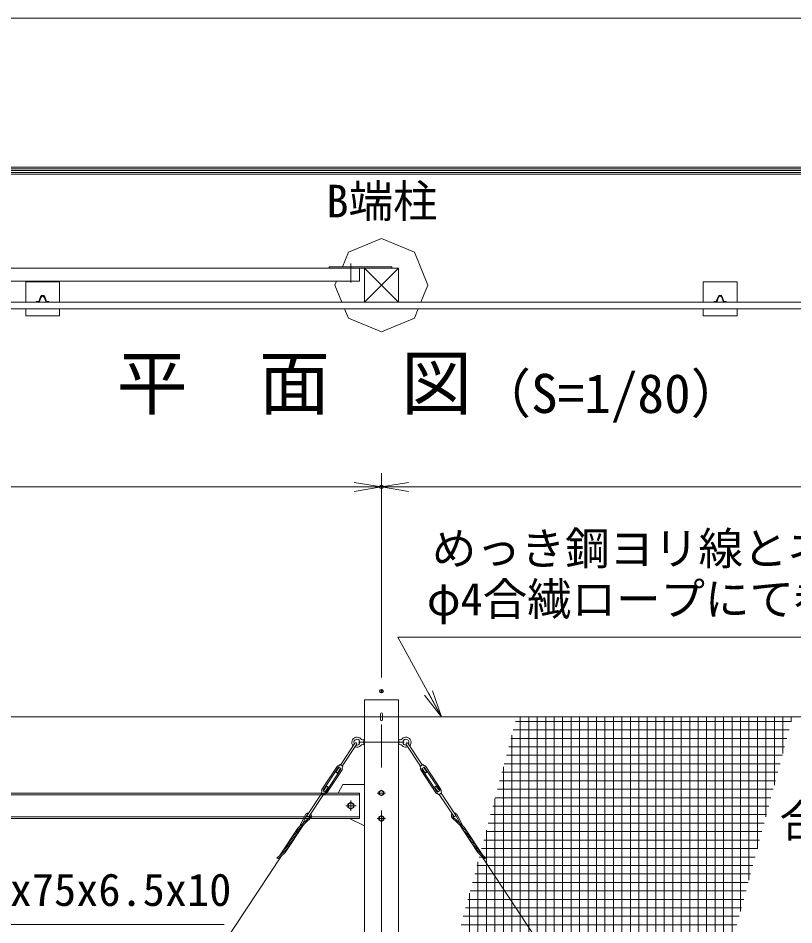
# Model space of a CAD drawing. Units: millimetres at full size; details may follow other scales. Extents: x -16800 to 16800, y -11880 to 11880.
# Drawn here: x -9215 to -4635, y 6530 to 11880 of the extents above; entities that cross this region are included whole.
import ezdxf
from ezdxf.enums import TextEntityAlignment as Align

# ---------------------------------------------------------------- set-up
doc = ezdxf.new("R2010")
doc.units = ezdxf.units.MM
doc.header["$LTSCALE"] = 40
doc.header["$PDMODE"] = 32
doc.header["$PDSIZE"] = 20
doc.linetypes.add('USER1', pattern=[50.8, 31.75, -6.35, 6.35, -6.35])
for name, color, linetype, lineweight in [('0-0_D-STR1', 1, 'Continuous', 18), ('0-1_D-BMK', 2, 'USER1', 13), ('0-2_D-STR3', 3, 'Continuous', 13), ('0-3_D-STR4', 7, 'Continuous', 18), ('0-6_D-STR-DIM', 7, 'Continuous', 13), ('0-7_0', 7, 'Continuous', 18), ('0-9_D-STR-TXT', 7, 'Continuous', 13), ('0-A_D-STR2', 7, 'Continuous', 13), ('0-B_D-TTL-TXT', 7, 'Continuous', 13), ('0-C_D-TTL', 7, 'Continuous', 18)]:
    doc.layers.add(name, color=color, linetype=linetype, lineweight=lineweight)
doc.layers.add('0-8_Defpoints', color=253, linetype='Continuous')
doc.styles.add('ＭＳ ゴシック', font='')
doc.styles.get('ＭＳ ゴシック').set_extended_font_data('MS Gothic')

# ---------------------------------------------------------------- blocks, each defined once
blk = doc.blocks.new('_Open')
at = {"layer": '0-7_0'}
blk.add_line((-40, 6.67), (0, 0), dxfattribs=at)
blk.add_lwpolyline([(-40, -6.67), (0, 0), (-40, 0)], dxfattribs=at)

msp = doc.modelspace()

# ---------------------------------------------------------------- linework, layer by layer
at = {"layer": '0-0_D-STR1'}
for p, q in [((-12940.08, 10403.7), (-7200.08, 10403.7)), ((-7200.08, 10403.7), (-7200.08, 10328.7)), ((-7170.08, 10403.7), (-6970.08, 10203.7)), ((-6970.08, 10403.7), (-7170.08, 10203.7)), ((-12940.08, 10328.7), (-7200.08, 10328.7)), ((-9064.51, 10243.7), (-9075.65, 10243.7)), ((-9066.01, 10239.2), (-9073.81, 10239.2)), ((-5064.51, 10243.7), (-5075.65, 10243.7)), ((-5066.01, 10239.2), (-5073.81, 10239.2)), ((-13170.08, 10203.7), (-270.08, 10203.7)), ((-9106.58, 10205.7), (-9106.58, 10203.7)), ((-9090.55, 10203.7), (-9106.58, 10203.7)), ((-9094.83, 10207.2), (-9105.08, 10207.2)), ((-9049.61, 10203.7), (-9033.58, 10203.7)), ((-9045.34, 10207.2), (-9035.08, 10207.2)), ((-9033.58, 10205.7), (-9033.58, 10203.7)), ((-9033.58, 10205.7), (-9033.58, 10203.7)), ((-5106.58, 10205.7), (-5106.58, 10203.7)), ((-5090.55, 10203.7), (-5106.58, 10203.7)), ((-5094.83, 10207.2), (-5105.08, 10207.2)), ((-5049.61, 10203.7), (-5033.58, 10203.7)), ((-5045.34, 10207.2), (-5035.08, 10207.2)), ((-5033.58, 10205.7), (-5033.58, 10203.7)), ((-5033.58, 10205.7), (-5033.58, 10203.7)), ((-13170.08, 10163.7), (-270.08, 10163.7)), ((-6970.08, 587.52), (-6970.08, 7857.52)), ((-7200.08, 7307.52), (-12940.08, 7307.52)), ((-7200.08, 7297.52), (-12940.08, 7297.52)), ((-7200.08, 7307.52), (-7200.08, 7157.52)), ((-12940.08, 7167.52), (-7200.08, 7167.52))]:
    msp.add_line(p, q, dxfattribs=at)
msp.add_lwpolyline([(-7170.08, 10403.7), (-7170.08, 10203.7), (-6970.08, 10203.7), (-6970.08, 10403.7)], close=True, dxfattribs=at)
for points in [[(-6970.08, 7857.52), (-7170.08, 7857.52), (-7170.08, 587.52)], [(-12940.08, 7307.52), (-12940.08, 7157.52), (-7200.08, 7157.52)]]:
    msp.add_lwpolyline(points, dxfattribs=at)
for centre, radius, start, end in [((-9002.13, 10192.85), 90.5, 146.67148, 168.8028), ((-9005.08, 10192.9), 84, 147.4916, 171.15527), ((-9075.65, 10241.2), 2.5, 90, 146.67148), ((-9073.81, 10236.7), 2.5, 90, 147.4916), ((-9066.35, 10236.7), 2.5, 32.5084, 90), ((-9064.51, 10241.2), 2.5, 33.32852, 90), ((-9135.08, 10192.9), 84, 8.84473, 32.5084), ((-9138.04, 10192.85), 90.5, 11.1972, 33.32852), ((-5002.13, 10192.85), 90.5, 146.67148, 168.8028), ((-5005.08, 10192.9), 84, 147.4916, 171.15527), ((-5075.65, 10241.2), 2.5, 90, 146.67148), ((-5073.81, 10236.7), 2.5, 90, 147.4916), ((-5066.35, 10236.7), 2.5, 32.5084, 90), ((-5064.51, 10241.2), 2.5, 33.32852, 90), ((-5135.08, 10192.9), 84, 8.84473, 32.5084), ((-5138.04, 10192.85), 90.5, 11.1972, 33.32852), ((-9105.08, 10205.7), 1.5, 90, 180), ((-9094.83, 10211.2), 4, 270, 348.8028), ((-9090.55, 10206.2), 2.5, 270, 351.15527), ((-9049.61, 10206.2), 2.5, 188.84473, 270), ((-9045.34, 10211.2), 4, 191.1972, 270), ((-9035.08, 10205.7), 1.5, 0, 90), ((-5105.08, 10205.7), 1.5, 90, 180), ((-5094.83, 10211.2), 4, 270, 348.8028), ((-5090.55, 10206.2), 2.5, 270, 351.15527), ((-5049.61, 10206.2), 2.5, 188.84473, 270), ((-5045.34, 10211.2), 4, 191.1972, 270), ((-5035.08, 10205.7), 1.5, 0, 90)]:
    msp.add_arc(centre, radius, start, end, dxfattribs=at)
at = {"layer": '0-1_D-BMK'}
for p, q in [((-7250.08, 10320.2), (-7250.08, 10431.2)), ((-7070.08, -2193.48), (-7070.08, 7908.52)), ((-7205.08, 7607.52), (-6935.08, 7607.52)), ((-7095.08, 7307.52), (-7045.08, 7307.52)), ((-7220.08, 7232.52), (-7280.08, 7232.52)), ((-7250.08, 7262.52), (-7250.08, 7202.52)), ((-7095.08, 7157.52), (-7045.08, 7157.52))]:
    msp.add_line(p, q, dxfattribs=at)
at = {"layer": '0-2_D-STR3'}
for p, q in [((-7007.58, 10412.7), (-7377.58, 10412.7)), ((-7377.58, 10412.7), (-7377.58, 10403.7)), ((-7007.58, 10403.7), (-7377.58, 10403.7)), ((-7007.58, 10412.7), (-7007.58, 10403.7)), ((-7076.08, 7774.52), (-7076.08, 7740.52)), ((-7064.08, 7774.52), (-7064.08, 7740.52)), ((-12288.4, 7757.52), (-270.08, 7757.52)), ((-7226.22, 7601.26), (-7311.36, 7472.94)), ((-7199.3, 7615.52), (-7199.3, 7599.52)), ((-7172.86, 7622.52), (-7180.41, 7622.03)), ((-7172.86, 7622.52), (-7172.86, 7592.52)), ((-7172.86, 7615.52), (-7170.08, 7615.52)), ((-7172.86, 7599.52), (-7170.08, 7599.52)), ((-6970.08, 7615.52), (-6967.3, 7615.52)), ((-6970.08, 7599.52), (-6967.3, 7599.52)), ((-6967.3, 7622.52), (-6967.3, 7592.52)), ((-6967.3, 7622.52), (-6959.75, 7622.03)), ((-6940.86, 7615.52), (-6940.86, 7599.52)), ((-6913.94, 7601.26), (-6828.75, 7472.97)), ((-7216.22, 7594.62), (-7301.37, 7466.3)), ((-7172.86, 7592.52), (-7180.41, 7593.01)), ((-6967.3, 7592.52), (-6959.75, 7593.01)), ((-6923.94, 7594.62), (-6838.75, 7466.33)), ((-7331.87, 7463.74), (-7421.43, 7328.75)), ((-7324.79, 7459.04), (-7414.35, 7324.05)), ((-7308.95, 7448.54), (-7398.52, 7313.55)), ((-7301.87, 7443.84), (-7391.44, 7308.85)), ((-7320.76, 7458.77), (-7339.01, 7431.27)), ((-7309.51, 7451.31), (-7322.01, 7459.6)), ((-7314.7, 7475.15), (-7320.4, 7469.57)), ((-7298.03, 7464.09), (-7314.7, 7475.15)), ((-7298.03, 7464.09), (-7300.95, 7456.67)), ((-6842.08, 7464.12), (-6825.42, 7475.18)), ((-6842.08, 7464.12), (-6839.16, 7456.7)), ((-6838.24, 7443.87), (-6748.63, 7308.91)), ((-6831.16, 7448.57), (-6741.54, 7313.61)), ((-6830.6, 7451.34), (-6818.1, 7459.64)), ((-6825.42, 7475.18), (-6819.71, 7469.61)), ((-6819.35, 7458.81), (-6801.1, 7431.32)), ((-6815.33, 7459.08), (-6725.72, 7324.12)), ((-6808.25, 7463.78), (-6718.64, 7328.82)), ((-7394.3, 7347.95), (-7412.54, 7320.45)), ((-7384.3, 7341.31), (-7402.54, 7313.82)), ((-7384.3, 7341.31), (-7394.3, 7347.95)), ((-7297.58, 7357.52), (-7326.15, 7307.52)), ((-7297.58, 7357.52), (-7170.08, 7357.52)), ((-6755.78, 7341.37), (-6745.78, 7348.01)), ((-6755.78, 7341.37), (-6737.52, 7313.88)), ((-6745.78, 7348.01), (-6727.53, 7320.52)), ((-7421.94, 7306.28), (-7507.08, 7177.96)), ((-7411.94, 7299.65), (-7497.08, 7171.33)), ((-7401.29, 7312.99), (-7413.79, 7321.28)), ((-7408.61, 7297.44), (-7402.9, 7303.01)), ((-6738.77, 7313.05), (-6726.28, 7321.35)), ((-6731.45, 7297.5), (-6737.16, 7303.08)), ((-6728.12, 7299.72), (-6642.93, 7171.42)), ((-6718.12, 7306.35), (-6632.93, 7178.06)), ((-7515.49, 7182.25), (-7552.96, 7110.71)), ((-7508.69, 7177.99), (-7535.59, 7126.63)), ((-6631.33, 7178.09), (-6604.41, 7126.74)), ((-6624.53, 7182.35), (-6587.04, 7110.82)), ((-7638.86, 6956.89), (-7530.1, 7120.8)), ((-7486.92, 7160.38), (-7576.29, 7078.47)), ((-7492.85, 7165.8), (-7557.91, 7106.17)), ((-7257.58, 7157.52), (-7170.08, 7113.77)), ((-6653.09, 7160.47), (-6563.7, 7078.59)), ((-6647.17, 7165.9), (-6582.08, 7106.28)), ((-6501.08, 6957.03), (-6609.9, 7120.91)), ((-7670.88, 6937.51), (-7562.64, 7100.64)), ((-7569.56, 7062.93), (-7613.04, 7023.07)), ((-7551.18, 7090.63), (-7594.67, 7050.77)), ((-6588.81, 7090.75), (-6545.31, 7050.9)), ((-6469.06, 6937.66), (-6577.36, 7100.76)), ((-6570.42, 7063.05), (-6526.92, 7023.21)), ((-7587.94, 7035.24), (-7631.42, 6995.38)), ((-6552.03, 7035.36), (-6508.54, 6995.52)), ((-7624.69, 6979.84), (-7686.83, 6922.88)), ((-7606.31, 7007.54), (-7649.8, 6967.68)), ((-6533.65, 7007.67), (-6490.15, 6967.83)), ((-6515.26, 6979.98), (-6453.1, 6923.04)), ((-12767.5, -761.01), (-7660.04, 6936.59)), ((-7643.07, 6952.14), (-7677, 6921.04)), ((-6496.87, 6952.29), (-6462.93, 6921.2)), ((-6479.9, 6936.74), (-2191.5, 478.35))]:
    msp.add_line(p, q, dxfattribs=at)
for points in [[(-7310.76, 7452.14), (-7329.01, 7424.64), (-7339.01, 7431.27)], [(-6829.35, 7452.17), (-6811.09, 7424.68), (-6801.1, 7431.32)], [(-7408.61, 7297.44), (-7425.27, 7308.5), (-7422.35, 7315.92)], [(-6731.45, 7297.5), (-6714.79, 7308.57), (-6717.71, 7315.99)]]:
    msp.add_lwpolyline(points, dxfattribs=at)
for points in [[(-7085.06, 7316.17), (-7070.08, 7324.82), (-7055.1, 7316.17), (-7055.1, 7298.87), (-7070.08, 7290.22), (-7085.06, 7298.87)], [(-7232.07, 7222.12), (-7250.08, 7211.72), (-7268.1, 7222.12), (-7268.1, 7242.92), (-7250.08, 7253.32), (-7232.07, 7242.92)], [(-7085.06, 7166.17), (-7070.08, 7174.82), (-7055.1, 7166.17), (-7055.1, 7148.87), (-7070.08, 7140.22), (-7085.06, 7148.87)]]:
    msp.add_lwpolyline(points, close=True, dxfattribs=at)
for centre, radius in [((-7070.08, 7307.52), 13.11), ((-7250.08, 7232.52), 16.09), ((-7070.08, 7157.52), 13.11)]:
    msp.add_circle(centre, radius, dxfattribs=at)
for centre, radius, start, end in [((-7070.08, 7774.52), 6, 0, 180), ((-7070.08, 7740.52), 6, 180, 0), ((-7214.86, 7607.52), 30, 40.33299, 224.89822), ((-7214.86, 7607.52), 17.5, 27.20289, 216.38414), ((-7221.22, 7597.94), 6, 326.43518, 146.43518), ((-7214.86, 7607.52), 17.5, 256.48622, 332.79711), ((-7181.32, 7636), 14, 220.33299, 273.7314), ((-6958.84, 7636), 14, 266.2686, 319.66701), ((-6925.3, 7607.52), 30, 315.12128, 139.66701), ((-6925.3, 7607.52), 17.5, 323.63537, 152.79711), ((-6925.3, 7607.52), 17.5, 207.20289, 283.53328), ((-6918.94, 7597.94), 6, 33.58433, 213.58433), ((-7214.86, 7607.52), 30, 247.97214, 319.66701), ((-7181.32, 7579.04), 14, 86.2686, 139.66701), ((-6958.84, 7579.04), 14, 40.33299, 93.7314), ((-6925.3, 7607.52), 30, 220.33299, 292.04737), ((-7323.12, 7457.93), 10.5, 90.3163, 146.43518), ((-7323.12, 7457.93), 2, 56.43518, 146.43518), ((-7323.2, 7472.43), 4, 270.3163, 314.33593), ((-7310.62, 7449.64), 2, 326.43518, 56.43518), ((-7310.62, 7449.64), 10.5, 326.43518, 22.55407), ((-7297.23, 7455.2), 4, 158.53443, 202.55407), ((-6829.49, 7449.67), 10.5, 157.46544, 213.58433), ((-6842.88, 7455.23), 4, 337.46544, 21.48507), ((-6829.49, 7449.67), 2, 123.58433, 213.58433), ((-6816.92, 7472.47), 4, 225.68358, 269.70321), ((-6817, 7457.97), 2, 33.58433, 123.58433), ((-6817, 7457.97), 10.5, 33.58433, 89.70321), ((-7412.69, 7322.95), 10.5, 146.43518, 202.55407), ((-7426.08, 7317.38), 4, 338.53443, 22.55407), ((-7412.69, 7322.95), 2, 146.43518, 236.43518), ((-7400.11, 7300.15), 4, 90.3163, 134.33593), ((-7400.19, 7314.65), 2, 236.43518, 326.43518), ((-7400.19, 7314.65), 10.5, 270.3163, 326.43518), ((-6739.88, 7314.72), 10.5, 213.58433, 269.70321), ((-6739.88, 7314.72), 2, 213.58433, 303.58433), ((-6739.95, 7300.22), 4, 45.68358, 89.70321), ((-6727.38, 7323.01), 2, 303.58433, 33.58433), ((-6727.38, 7323.01), 10.5, 337.46544, 33.58433), ((-6713.99, 7317.46), 4, 157.46544, 201.48507), ((-7500.96, 7171.65), 18, 84.94574, 143.61022), ((-7500.96, 7171.65), 10, 115.65952, 140.60974), ((-7502.08, 7174.64), 6, 146.43518, 326.43518), ((-7500.96, 7171.65), 10, 324.24546, 36.5076), ((-7500.96, 7171.65), 18, 321.25946, 44.80199), ((-6639.05, 7171.74), 18, 135.21752, 218.76004), ((-6639.05, 7171.74), 10, 143.51191, 215.77405), ((-6637.93, 7174.74), 6, 213.58433, 33.58433), ((-6639.05, 7171.74), 18, 36.40929, 95.07376), ((-6639.05, 7171.74), 10, 39.40977, 64.35998), ((-7556.02, 7056.35), 30, 132.50882, 146.43518), ((-7589.83, 7085.05), 30, 312.50873, 326.43518), ((-7537.64, 7084.05), 30, 132.50882, 146.43518), ((-7571.45, 7112.75), 30, 312.50873, 326.43518), ((-6568.54, 7112.87), 30, 213.58433, 227.51078), ((-6602.35, 7084.16), 30, 33.58433, 47.51069), ((-6550.16, 7085.18), 30, 213.58433, 227.51078), ((-6583.96, 7056.47), 30, 33.58433, 47.51069), ((-7592.77, 7000.96), 30, 132.50882, 146.43518), ((-7626.58, 7029.65), 30, 312.50873, 326.43518), ((-7574.39, 7028.66), 30, 132.50882, 146.43518), ((-7608.21, 7057.35), 30, 312.50873, 326.43518), ((-6531.77, 7057.49), 30, 213.58433, 227.51078), ((-6565.57, 7028.78), 30, 33.58433, 47.51069), ((-6513.38, 7029.79), 30, 213.58433, 227.51078), ((-6547.19, 7001.09), 30, 33.58433, 47.51069), ((-7629.53, 6945.56), 30, 132.50882, 146.43518), ((-7663.34, 6974.26), 30, 312.50873, 326.43518), ((-7611.15, 6973.26), 30, 132.50882, 146.43518), ((-7644.96, 7001.96), 30, 312.50873, 326.43518), ((-6495, 7002.1), 30, 213.58433, 227.51078), ((-6528.8, 6973.4), 30, 33.58433, 47.51069), ((-6476.61, 6974.41), 30, 213.58433, 227.51078), ((-6510.41, 6945.7), 30, 33.58433, 47.51069), ((-7668.85, 6991.68), 71.11, 255.34931, 263.41345), ((-6471.11, 6991.83), 71.11, 276.60605, 284.6702)]:
    msp.add_arc(centre, radius, start, end, dxfattribs=at)
at = {"layer": '0-3_D-STR4'}
for p, q in [((-7334.73, 10328.7), (-7345.08, 10303.7)), ((-7345.08, 10303.7), (-7303.66, 10203.7)), ((-6836.5, 10203.7), (-6795.08, 10303.7)), ((-9170.08, 10163.7), (-9170.08, 10123.7)), ((-7287.09, 10163.7), (-7264.54, 10109.25)), ((-5170.08, 10163.7), (-5170.08, 10123.7))]:
    msp.add_line(p, q, dxfattribs=at)
for points in [[(-7070.08, 10578.7), (-7264.54, 10498.16), (-7299.93, 10412.7)], [(-6795.08, 10303.7), (-6875.63, 10498.16), (-7070.08, 10578.7)], [(-8970.08, 10203.7), (-8970.08, 10323.7), (-9170.08, 10323.7), (-9170.08, 10203.7)], [(-4970.08, 10203.7), (-4970.08, 10323.7), (-5170.08, 10323.7), (-5170.08, 10203.7)], [(-9170.08, 10123.7), (-8970.08, 10123.7), (-8970.08, 10163.7)], [(-7264.54, 10109.25), (-7070.08, 10028.7), (-6875.63, 10109.25), (-6853.07, 10163.7)], [(-5170.08, 10123.7), (-4970.08, 10123.7), (-4970.08, 10163.7)]]:
    msp.add_lwpolyline(points, dxfattribs=at)
at = {"layer": '0-6_D-STR-DIM'}
for p, q in [((-7070.08, 7988.52), (-7070.08, 9194.14)), ((-7070.08, 7988.52), (-7070.08, 9194.14)), ((-13070.08, 9114.14), (-7070.08, 9114.14)), ((-7070.08, 9114.14), (-1070.08, 9114.14))]:
    msp.add_line(p, q, dxfattribs=at)
at = {"layer": '0-8_Defpoints'}
for p in [(-7070.08, 9114.14), (-7070.08, 7908.52)]:
    msp.add_point(p, dxfattribs=at)
at = {"layer": '0-9_D-STR-TXT'}
for points in [[(-1104.27, 8228.16), (-6972.94, 8228.16), (-6716.67, 7759.28)], [(-7997.99, 6531.61), (-11950.92, 6531.61), (-12170.36, 7168.13)]]:
    msp.add_lwpolyline(points, dxfattribs=at)
at = {"layer": '0-A_D-STR2'}
for p, q in [((-6278.26, 7730), (-4649.27, 7730)), ((-6250, 1755.98), (-6250, 7757.52)), ((-6200, 1942.59), (-6200, 7757.52)), ((-6150, 2129.19), (-6150, 7757.52)), ((-6100, 2315.79), (-6100, 7757.52)), ((-6050, 2502.39), (-6050, 7757.52)), ((-6000, 2689), (-6000, 7757.52)), ((-5950, 2875.6), (-5950, 7757.52)), ((-5900, 3062.2), (-5900, 7757.52)), ((-5850, 3248.8), (-5850, 7757.52)), ((-5800, 3435.41), (-5800, 7757.52)), ((-5750, 3622.01), (-5750, 7757.52)), ((-5700, 3808.61), (-5700, 7757.52)), ((-5650, 3995.21), (-5650, 7757.52)), ((-5600, 4181.82), (-5600, 7757.52)), ((-5550, 4368.42), (-5550, 7757.52)), ((-5500, 4555.02), (-5500, 7757.52)), ((-5450, 4741.62), (-5450, 7757.52)), ((-5400, 4928.23), (-5400, 7757.52)), ((-5350, 5114.83), (-5350, 7757.52)), ((-5300, 5301.43), (-5300, 7757.52)), ((-5250, 5488.03), (-5250, 7757.52)), ((-5200, 5674.64), (-5200, 7757.52)), ((-5150, 5861.24), (-5150, 7757.52)), ((-5100, 6047.84), (-5100, 7757.52)), ((-5050, 6234.44), (-5050, 7757.52)), ((-5000, 6421.05), (-5000, 7757.52)), ((-4950, 6607.65), (-4950, 7757.52)), ((-4900, 6794.25), (-4900, 7757.52)), ((-4850, 6980.85), (-4850, 7757.52)), ((-4800, 7167.46), (-4800, 7757.52)), ((-4750, 7354.06), (-4750, 7757.52)), ((-4700, 7540.66), (-4700, 7757.52)), ((-4650, 7727.26), (-4650, 7757.52)), ((-6291.66, 7680), (-4662.67, 7680)), ((-6305.05, 7630), (-4676.06, 7630)), ((-6300, 1569.38), (-6300, 7648.86)), ((-6318.45, 7580), (-4689.46, 7580)), ((-6331.85, 7530), (-4702.86, 7530)), ((-6350, 1382.78), (-6350, 7462.25)), ((-6345.25, 7480), (-4716.26, 7480)), ((-6358.64, 7430), (-4729.65, 7430)), ((-6372.04, 7380), (-4743.05, 7380)), ((-6398.84, 7280), (-4769.85, 7280)), ((-6385.44, 7330), (-4756.45, 7330)), ((-6412.23, 7230), (-4783.24, 7230)), ((-6400, 1196.18), (-6400, 7275.65)), ((-6425.63, 7180), (-4796.64, 7180)), ((-6439.03, 7130), (-4810.04, 7130)), ((-6452.43, 7080), (-4823.43, 7080)), ((-6450, 1009.57), (-6450, 7089.05)), ((-6465.82, 7030), (-4836.83, 7030)), ((-6479.22, 6980), (-4850.23, 6980)), ((-6500, 822.97), (-6500, 6902.45)), ((-6492.62, 6930), (-4863.63, 6930)), ((-6506.02, 6880), (-4877.02, 6880)), ((-6519.41, 6830), (-4890.42, 6830)), ((-6532.81, 6780), (-4903.82, 6780)), ((-6550, 636.37), (-6550, 6715.84)), ((-6546.21, 6730), (-4917.22, 6730)), ((-6559.61, 6680), (-4930.61, 6680)), ((-6573, 6630), (-4944.01, 6630)), ((-6599.8, 6530), (-4970.81, 6530)), ((-6586.4, 6580), (-4957.41, 6580))]:
    msp.add_line(p, q, dxfattribs=at)
at = {"layer": '0-C_D-TTL', "color": 2}
msp.add_lwpolyline([(-16800, 11880), (16800, 11880), (16800, -11880), (-16800, -11880)], close=True, dxfattribs=at)
at = {"layer": '0-C_D-TTL'}
for points in [[(-15720, 11000), (15720, 11000), (15720, -11000), (-15720, -11000)], [(-15710, 10990), (15710, 10990), (15710, -10990), (-15710, -10990)], [(-15700, 10980), (15700, 10980), (15700, -10980), (-15700, -10980)], [(-15690, 10970), (15690, 10970), (15690, -10970), (-15690, -10970)], [(-15680, 10960), (15680, 10960), (15680, -10960), (-15680, -10960)]]:
    msp.add_lwpolyline(points, close=True, dxfattribs=at)

# ---------------------------------------------------------------- block references
at = {"layer": '0-6_D-STR-DIM', "xscale": 4, "yscale": 4}
msp.add_blockref('_Open', (-7070.08, 9114.14), dxfattribs=at)
at = {"layer": '0-6_D-STR-DIM', "xscale": 4, "yscale": 4, "rotation": 180}
msp.add_blockref('_Open', (-7070.08, 9114.14), dxfattribs=at)
at = {"layer": '0-9_D-STR-TXT', "xscale": 4, "yscale": 4, "rotation": 298.65841}
msp.add_blockref('_Open', (-6715.72, 7757.52), dxfattribs=at)

# ---------------------------------------------------------------- texts
at = {"layer": '0-9_D-STR-TXT', "style": 'ＭＳ ゴシック'}
for s, p in [('B端柱', (-7394.96, 10646.44)), ('めっき鋼ヨリ線とネット端部のφ6合繊ロープを', (-6772.29, 8596.56)), ('φ4合繊ロープにて巻付けて固定', (-6801.73, 8298.3)), ('合繊ネット', (-4719.83, 6990.81)), ('エンドサポート  150x75x6.5x10', (-11756.36, 6583.48))]:
    msp.add_text(s, height=192.4, dxfattribs=at).set_placement(p, align=Align.BOTTOM_LEFT)
at = {"layer": '0-B_D-TTL-TXT', "style": 'ＭＳ ゴシック'}
for s, height, p in [('平\u3000面\u3000図', 307.9, (-8633.96, 9480.64)), ('（S=1/80）', 230.8, (-6501.27, 9480.83))]:
    msp.add_text(s, height=height, dxfattribs=at).set_placement(p, align=Align.BOTTOM_LEFT)

doc.saveas('drawing.dxf')
